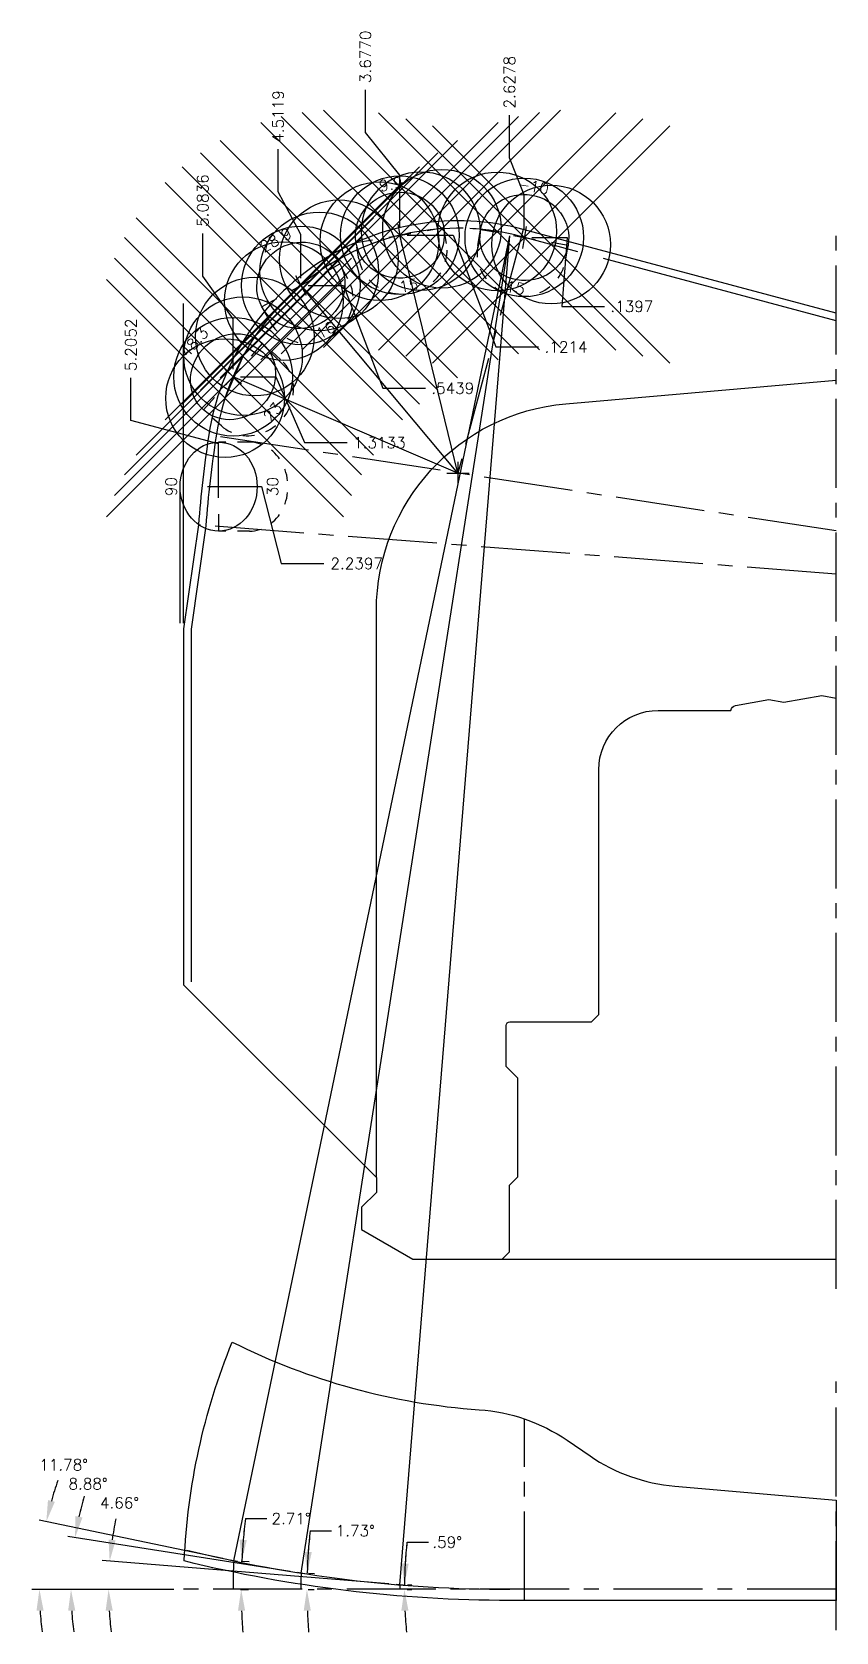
# Model space of a CAD drawing. Extents: x 0 to 80.8, y 22 to 44.
# Drawn here: x 60.46 to 67.24, y 29.25 to 42.73 of the extents above; entities that cross this region are included whole.
import ezdxf
from ezdxf.enums import TextEntityAlignment as Align

# ---------------------------------------------------------------- set-up
doc = ezdxf.new("R2010")
doc.units = 0
doc.header["$MEASUREMENT"] = 0
doc.header["$PDMODE"] = 35
doc.linetypes.add('CENTER2', pattern=[1.125, 0.75, -0.125, 0.125, -0.125])
doc.linetypes.add('HIDDEN2', pattern=[0.1875, 0.125, -0.0625])
doc.layers.get('0').update_dxf_attribs({"linetype": 'CONTINUOUS'})
for name, color, linetype in [('Blade3', 210, 'CONTINUOUS'), ('CDG-38049R1', 7, 'CONTINUOUS'), ('CLine', 5, 'CENTER2')]:
    doc.layers.add(name, color=color, linetype=linetype)
doc.styles.add('RomanS', font='romans')
doc.dimstyles.new('Copy of Standard', dxfattribs={"dimtxt": 0.094, "dimasz": 0.18, "dimexe": 0.0625, "dimexo": 0.0625, "dimgap": 0.045, "dimtad": 0, "dimtih": 1, "dimtoh": 1, "dimdec": 4, "dimzin": 4, "dimdsep": 46, "dimtxsty": 'RomanS', "dimcen": 0.09, "dimazin": 1, "dimtfac": 1, "dimtdec": 4, "dimtofl": 0, "dimtmove": 0, "dimatfit": 1, "dimfxl": 1, "dimtolj": 1, "dimtzin": 0, "dimarcsym": 0})

# ---------------------------------------------------------------- blocks, each defined once
blk = doc.blocks.new('CMark')
at = {"layer": 'CLine'}
for p, q in [((-0.094, 0), (0.094, 0)), ((0, 0.094), (0, -0.094))]:
    blk.add_line(p, q, dxfattribs=at)
blk = doc.blocks.new('1913@15')
for p, q in [((-0.233, 0), (-0.375, 0)), ((0.233, 0), (0.375, 0))]:
    blk.add_line(p, q)
at = {"color": 8, "linetype": 'HIDDEN2', "ltscale": 0.5}
for p, q in [((-0.375, -0.135), (-0.375, 0)), ((0.375, -0.135), (0.375, 0))]:
    blk.add_line(p, q, dxfattribs=at)
blk.add_ellipse((0, 0), major_axis=(-0.375, 0), ratio=0.965926)
blk.add_ellipse((0, -0.135), major_axis=(-0.375, 0), ratio=0.965926, start_param=0, end_param=3.141593, dxfattribs=at)
blk.add_blockref('CMark', (0, 0))
at = {"style": 'RomanS'}
blk.add_text('15', height=0.094, dxfattribs=at).set_placement((0, -0.43), align=Align.MIDDLE_CENTER)
blk.add_attdef('ANG', text='', height=0.094, dxfattribs=at).set_placement((0, 0.362), align=Align.BOTTOM_CENTER)
blk = doc.blocks.new('1913@23')
for p, q in [((-0.233, 0), (-0.375, 0)), ((0.233, 0), (0.375, 0))]:
    blk.add_line(p, q)
at = {"color": 8, "linetype": 'HIDDEN2', "ltscale": 0.5}
for p, q in [((-0.375, -0.203), (-0.375, 0)), ((0.375, -0.203), (0.375, 0))]:
    blk.add_line(p, q, dxfattribs=at)
blk.add_ellipse((0, 0), major_axis=(-0.375, 0), ratio=0.920507)
blk.add_ellipse((0, -0.203), major_axis=(-0.375, 0), ratio=0.920507, start_param=0, end_param=3.141593, dxfattribs=at)
blk.add_blockref('CMark', (0, 0))
at = {"style": 'RomanS'}
blk.add_text('23', height=0.094, dxfattribs=at).set_placement((0, -0.447), align=Align.MIDDLE_CENTER)
blk.add_attdef('ANG', text='', height=0.094, dxfattribs=at).set_placement((0, 0.362), align=Align.BOTTOM_CENTER)
blk = doc.blocks.new('*D225')
at = {"color": 0, "lineweight": -2, "transparency": 16777216}
for p, q in [((63.472, 29.656), (61.056, 29.853)), ((61.659, 29.61), (61.046, 29.61))]:
    blk.add_line(p, q, dxfattribs=at)
for start, end in [(168.2717, 171.8056), (183.5339, 187.0678)]:
    blk.add_arc((64.028, 29.61), 2.919, start, end, dxfattribs=at)
at = {"color": 0, "transparency": 16777216}
for points in [[(61.168, 30.023), (61.109, 30.03), (61.118, 29.847)], [(61.084, 29.429), (61.144, 29.431), (61.109, 29.61)]]:
    blk.add_solid(points, dxfattribs=at)
at = {"color": 0, "transparency": 16777216, "insert": (61.201, 30.338), "char_height": 0.094, "attachment_point": 5, "style": 'RomanS'}
blk.add_mtext('\\A1;4.66°', dxfattribs=at)
blk = doc.blocks.new('*D226')
at = {"color": 0, "lineweight": -2, "transparency": 16777216}
for p, q in [((62.639, 29.761), (60.764, 30.054)), ((61.659, 29.61), (60.729, 29.61))]:
    blk.add_line(p, q, dxfattribs=at)
for start, end in [(163.7955, 167.4601), (183.6647, 187.3293)]:
    blk.add_arc((63.607, 29.61), 2.815, start, end, dxfattribs=at)
at = {"color": 0, "transparency": 16777216}
for points in [[(60.889, 30.216), (60.83, 30.227), (60.826, 30.045)], [(60.768, 29.429), (60.828, 29.431), (60.792, 29.61)]]:
    blk.add_solid(points, dxfattribs=at)
at = {"color": 0, "transparency": 16777216, "insert": (60.936, 30.499), "char_height": 0.094, "attachment_point": 5, "style": 'RomanS'}
blk.add_mtext('\\A1;8.88°', dxfattribs=at)
blk = doc.blocks.new('*D227')
at = {"color": 0, "lineweight": -2, "transparency": 16777216}
for p, q in [((62.072, 29.869), (60.523, 30.192)), ((61.659, 29.61), (60.463, 29.61))]:
    blk.add_line(p, q, dxfattribs=at)
for start, end in [(160.8291, 164.5265), (183.6973, 187.3947)]:
    blk.add_arc((63.316, 29.61), 2.79, start, end, dxfattribs=at)
at = {"color": 0, "transparency": 16777216}
for points in [[(60.656, 30.348), (60.598, 30.362), (60.584, 30.18)], [(60.501, 29.429), (60.561, 29.431), (60.526, 29.61)]]:
    blk.add_solid(points, dxfattribs=at)
at = {"color": 0, "transparency": 16777216, "insert": (60.73, 30.659), "char_height": 0.094, "attachment_point": 5, "style": 'RomanS'}
blk.add_mtext('\\A1;11.78°', dxfattribs=at)
blk = doc.blocks.new('*D228')
at = {"color": 0, "lineweight": -2, "transparency": 16777216}
for p, q in [((63.625, 30.007), (63.805, 30.007)), ((63.627, 29.61), (63.665, 29.61)), ((63.628, 29.647), (63.666, 29.647))]:
    blk.add_line(p, q, dxfattribs=at)
for start, end in [(173.7416, 179.4123), (173.7433, 176.5778), (182.8345, 185.669)]:
    blk.add_arc((67.242, 29.61), 3.639, start, end, dxfattribs=at)
at = {"color": 0, "transparency": 16777216}
for points in [[(63.639, 29.826), (63.579, 29.829), (63.603, 29.648)], [(63.577, 29.43), (63.637, 29.431), (63.603, 29.61)]]:
    blk.add_solid(points, dxfattribs=at)
at = {"color": 0, "transparency": 16777216, "insert": (63.964, 30.007), "char_height": 0.094, "attachment_point": 5, "style": 'RomanS'}
blk.add_mtext('\\A1;.59°', dxfattribs=at)
blk = doc.blocks.new('*D229')
at = {"color": 0, "lineweight": -2, "transparency": 16777216}
for p, q in [((62.808, 30.104), (62.988, 30.104)), ((62.795, 29.745), (62.845, 29.743)), ((62.792, 29.61), (62.843, 29.61))]:
    blk.add_line(p, q, dxfattribs=at)
for start, end in [(173.6405, 178.2654), (173.6414, 175.9534), (182.312, 184.624)]:
    blk.add_arc((67.242, 29.61), 4.461, start, end, dxfattribs=at)
at = {"color": 0, "transparency": 16777216}
for points in [[(62.822, 29.924), (62.762, 29.927), (62.783, 29.745)], [(62.754, 29.43), (62.814, 29.431), (62.781, 29.61)]]:
    blk.add_solid(points, dxfattribs=at)
at = {"color": 0, "transparency": 16777216, "insert": (63.188, 30.104), "char_height": 0.094, "attachment_point": 5, "style": 'RomanS'}
blk.add_mtext('\\A1;1.73°', dxfattribs=at)
blk = doc.blocks.new('*D230')
at = {"color": 0, "lineweight": -2, "transparency": 16777216}
for p, q in [((62.262, 30.206), (62.442, 30.206)), ((62.226, 29.847), (62.295, 29.844)), ((62.221, 29.61), (62.289, 29.61))]:
    blk.add_line(p, q, dxfattribs=at)
for start, end in [(173.1794, 177.2932), (173.1801, 175.2366), (182.0565, 184.1131)]:
    blk.add_arc((67.242, 29.61), 5.015, start, end, dxfattribs=at)
at = {"color": 0, "transparency": 16777216}
for points in [[(62.274, 30.025), (62.214, 30.029), (62.232, 29.847)], [(62.2, 29.43), (62.26, 29.431), (62.227, 29.61)]]:
    blk.add_solid(points, dxfattribs=at)
at = {"color": 0, "transparency": 16777216, "insert": (62.648, 30.206), "char_height": 0.094, "attachment_point": 5, "style": 'RomanS'}
blk.add_mtext('\\A1;2.71°', dxfattribs=at)
blk = doc.blocks.new('*D231')
at = {"color": 0, "lineweight": -2, "transparency": 16777216}
for p, q in [((64.489, 41.672), (64.489, 42.032)), ((64.614, 41.362), (64.489, 41.672)), ((64.614, 41.065), (64.614, 41.362))]:
    blk.add_line(p, q, dxfattribs=at)
at = {"color": 0, "transparency": 16777216, "insert": (64.489, 42.31), "char_height": 0.094, "attachment_point": 5, "rotation": 90, "style": 'RomanS'}
blk.add_mtext('\\A1;2.6278', dxfattribs=at)
blk = doc.blocks.new('*D232')
at = {"color": 0, "lineweight": -2, "transparency": 16777216}
for p, q in [((63.274, 41.886), (63.274, 42.246)), ((63.565, 41.526), (63.274, 41.886)), ((63.565, 41.083), (63.565, 41.526))]:
    blk.add_line(p, q, dxfattribs=at)
at = {"color": 0, "transparency": 16777216, "insert": (63.274, 42.524), "char_height": 0.094, "attachment_point": 5, "rotation": 90, "style": 'RomanS'}
blk.add_mtext('\\A1;3.6770', dxfattribs=at)
blk = doc.blocks.new('*D233')
at = {"color": 0, "lineweight": -2, "transparency": 16777216}
for p, q in [((62.538, 41.386), (62.538, 41.746)), ((62.73, 41.026), (62.538, 41.386)), ((62.73, 40.66), (62.73, 41.026))]:
    blk.add_line(p, q, dxfattribs=at)
at = {"color": 0, "transparency": 16777216, "insert": (62.538, 42.021), "char_height": 0.094, "attachment_point": 5, "rotation": 90, "style": 'RomanS'}
blk.add_mtext('\\A1;4.5119', dxfattribs=at)
blk = doc.blocks.new('*D234')
at = {"color": 0, "lineweight": -2, "transparency": 16777216}
for p, q in [((61.903, 40.675), (61.903, 41.035)), ((62.158, 40.315), (61.903, 40.675)), ((62.158, 39.891), (62.158, 40.315))]:
    blk.add_line(p, q, dxfattribs=at)
at = {"color": 0, "transparency": 16777216, "insert": (61.903, 41.313), "char_height": 0.094, "attachment_point": 5, "rotation": 90, "style": 'RomanS'}
blk.add_mtext('\\A1;5.0836', dxfattribs=at)
blk = doc.blocks.new('*D235')
at = {"color": 0, "lineweight": -2, "transparency": 16777216}
for p, q in [((64.677, 41.002), (64.974, 41.002)), ((64.974, 41.002), (64.93, 40.421)), ((64.93, 40.421), (65.29, 40.421))]:
    blk.add_line(p, q, dxfattribs=at)
at = {"color": 0, "transparency": 16777216, "insert": (65.521, 40.421), "char_height": 0.094, "attachment_point": 5, "style": 'RomanS'}
blk.add_mtext('\\A1;.1397', dxfattribs=at)
blk = doc.blocks.new('*D236')
at = {"color": 0, "lineweight": -2, "transparency": 16777216}
for p, q in [((63.627, 41.02), (64.013, 41.02)), ((64.013, 41.02), (64.373, 40.079)), ((64.373, 40.079), (64.733, 40.079))]:
    blk.add_line(p, q, dxfattribs=at)
at = {"color": 0, "transparency": 16777216, "insert": (64.966, 40.079), "char_height": 0.094, "attachment_point": 5, "style": 'RomanS'}
blk.add_mtext('\\A1;.1214', dxfattribs=at)
blk = doc.blocks.new('*D237')
at = {"color": 0, "lineweight": -2, "transparency": 16777216}
for p, q in [((62.792, 40.598), (63.09, 40.598)), ((63.09, 40.598), (63.422, 39.731)), ((63.422, 39.731), (63.782, 39.731))]:
    blk.add_line(p, q, dxfattribs=at)
at = {"color": 0, "transparency": 16777216, "insert": (64.011, 39.731), "char_height": 0.094, "attachment_point": 5, "style": 'RomanS'}
blk.add_mtext('\\A1;.5439', dxfattribs=at)
blk = doc.blocks.new('*D238')
at = {"color": 0, "lineweight": -2, "transparency": 16777216}
for p, q in [((62.221, 39.828), (62.518, 39.828)), ((62.518, 39.828), (62.761, 39.273)), ((62.761, 39.273), (63.121, 39.273))]:
    blk.add_line(p, q, dxfattribs=at)
at = {"color": 0, "transparency": 16777216, "insert": (63.392, 39.273), "char_height": 0.094, "attachment_point": 5, "style": 'RomanS'}
blk.add_mtext('\\A1;1.3133', dxfattribs=at)
blk = doc.blocks.new('1913@30')
at = {"color": 8, "linetype": 'HIDDEN2', "ltscale": 0.5}
for p, q in [((-0.375, -0.26), (-0.375, 0)), ((0.375, -0.26), (0.375, 0))]:
    blk.add_line(p, q, dxfattribs=at)
for p, q in [((-0.233, 0), (-0.375, 0)), ((0.233, 0), (0.375, 0))]:
    blk.add_line(p, q)
blk.add_ellipse((0, 0), major_axis=(-0.375, 0), ratio=0.866025)
blk.add_ellipse((0, -0.26), major_axis=(-0.375, 0), ratio=0.866025, start_param=0, end_param=3.141593, dxfattribs=at)
blk.add_blockref('CMark', (0, 0))
at = {"style": 'RomanS'}
blk.add_text('30', height=0.094, dxfattribs=at).set_placement((0, -0.455), align=Align.MIDDLE_CENTER)
blk.add_attdef('ANG', text='', height=0.094, dxfattribs=at).set_placement((0, 0.325), align=Align.BOTTOM_CENTER)
blk = doc.blocks.new('*D311')
at = {"color": 0, "lineweight": -2, "transparency": 16777216}
for p, q in [((61.297, 39.459), (61.297, 39.819)), ((62.037, 39.262), (61.297, 39.459)), ((62.037, 38.965), (62.037, 39.262))]:
    blk.add_line(p, q, dxfattribs=at)
at = {"color": 0, "transparency": 16777216, "insert": (61.297, 40.097), "char_height": 0.094, "attachment_point": 5, "rotation": 90, "style": 'RomanS'}
blk.add_mtext('\\A1;5.2052', dxfattribs=at)
blk = doc.blocks.new('*D312')
at = {"color": 0, "lineweight": -2, "transparency": 16777216}
for p, q in [((62.099, 38.902), (62.397, 38.902)), ((62.397, 38.902), (62.564, 38.254)), ((62.564, 38.254), (62.924, 38.254))]:
    blk.add_line(p, q, dxfattribs=at)
at = {"color": 0, "transparency": 16777216, "insert": (63.201, 38.254), "char_height": 0.094, "attachment_point": 5, "style": 'RomanS'}
blk.add_mtext('\\A1;2.2397', dxfattribs=at)
blk = doc.blocks.new('1913@16')
for p, q in [((-0.233, 0), (-0.375, 0)), ((0.233, 0), (0.375, 0))]:
    blk.add_line(p, q)
at = {"color": 8, "linetype": 'HIDDEN2', "ltscale": 0.5}
for p, q in [((-0.375, -0.143), (-0.375, 0)), ((0.375, -0.143), (0.375, 0))]:
    blk.add_line(p, q, dxfattribs=at)
blk.add_ellipse((0, 0), major_axis=(-0.375, 0), ratio=0.961253)
blk.add_ellipse((0, -0.143), major_axis=(-0.375, 0), ratio=0.961253, start_param=0, end_param=3.141593, dxfattribs=at)
blk.add_blockref('CMark', (0, 0))
at = {"style": 'RomanS'}
blk.add_text('16', height=0.094, dxfattribs=at).set_placement((0, -0.432), align=Align.MIDDLE_CENTER)
blk.add_attdef('ANG', text='', height=0.094, dxfattribs=at).set_placement((0, 0.362), align=Align.BOTTOM_CENTER)

msp = doc.modelspace()

# ---------------------------------------------------------------- linework, layer by layer
for p, q in [((62.16395, 29.85035), (64.49184, 41.01652)), ((62.73206, 29.74684), (64.49184, 41.01652)), ((63.56506, 29.64798), (64.49184, 41.01652)), ((62.09084, 39.64809), (62.24223, 40.00173)), ((62.19454, 29.84397), (62.13336, 29.85672)), ((62.76293, 29.74202), (62.70118, 29.75166)), ((63.5962, 29.64545), (63.53391, 29.65052))]:
    msp.add_line(p, q)
at = {"color": 1}
for p, q in [((61.74184, 37.75226), (61.74184, 40.44428)), ((61.71184, 37.75226), (61.71184, 38.91381))]:
    msp.add_line(p, q, dxfattribs=at)
at = {"flags": 128}
msp.add_lwpolyline([(63.36684, 33.07927), (63.36684, 37.85754, -0.38887873), (64.96432, 39.60088), (67.24184, 39.80014)], format="xyb", dxfattribs=at)
msp.add_lwpolyline([(61.74702, 29.84889, -0.08648905), (62.15171, 31.69366, 0.0990745), (64.23353, 31.12364, -0.13300265), (64.97429, 30.86643), (65.16791, 30.73435, 0.12854852), (65.88248, 30.4792), (67.24184, 30.36027), (67.24184, 29.51652), (64.49184, 29.51652, -0.06032463)], format="xyb", close=True, dxfattribs=at)
at = {"color": 1}
msp.add_arc((64.49184, 41.01652), 11.40625, 256.191348, 270, dxfattribs=at)
for radius, start in [(5.08357, 177.29315), (4.51185, 178.265441), (3.67698, 179.412317)]:
    msp.add_arc((67.24184, 29.61027), radius, start, 180)
for p in [(63.56486, 41.02034), (63.74113, 41.05534), (63.91977, 41.07487), (64.38572, 41.05247), (64.61401, 41.00206), (63.39232, 40.97013), (64.83995, 40.94152), (63.05042, 40.81844), (62.72999, 40.5979), (62.88499, 40.71574), (62.58679, 40.46596), (62.34199, 40.16643), (62.24223, 40.00173), (62.15828, 39.82845), (62.09084, 39.64809)]:
    msp.add_point(p)
at = {"layer": 'Blade3'}
for q in [(63.56486, 41.02034), (62.72999, 40.5979), (62.15828, 39.82845)]:
    msp.add_line((64.05434, 39.01677), q, dxfattribs=at)
at = {"layer": 'CDG-38049R1', "flags": 128}
for points in [[(67.24184, 40.36264), (64.60434, 41.06936, 0.44681184), (61.95378, 39.3381, 0.01886589), (61.86684, 38.57927), (61.74184, 37.70427), (61.74184, 34.70427), (63.36684, 33.07927), (63.36684, 32.95427), (63.24184, 32.82927), (63.24184, 32.64177), (63.67486, 32.39177), (67.24184, 32.39177)], [(64.42684, 32.39177), (64.48934, 32.45427), (64.48934, 33.01677), (64.55949, 33.08692), (64.55949, 33.91787), (64.46059, 34.01677), (64.46059, 34.36052, -0.41421356), (64.49184, 34.39177), (65.17934, 34.39177), (65.24184, 34.45427), (65.24184, 36.51677, -0.41421356), (65.74184, 37.01677), (66.35633, 37.01677, -0.33147455), (66.39476, 37.05752), (66.67656, 37.10721), (66.80156, 37.08517), (67.12256, 37.14177), (67.24184, 37.12073)]]:
    msp.add_lwpolyline(points, format="xyb", dxfattribs=at)
at = {"layer": 'CLine'}
for p, q in [((67.24184, 32.14177), (67.24184, 41.14177)), ((67.24184, 29.26652), (67.24184, 31.36176)), ((64.61684, 29.51652), (64.61684, 31.04574))]:
    msp.add_line(p, q, dxfattribs=at)
at = {"layer": 'CLine', "color": 1}
for p, q in [((64.60434, 41.06936), (64.05434, 39.01677)), ((67.24184, 38.52916), (61.95378, 39.3381)), ((67.24184, 38.16515), (61.86684, 38.57927)), ((67.24184, 29.61027), (61.72184, 29.61027))]:
    msp.add_line(p, q, dxfattribs=at)
at = {"layer": 'CLine', "color": 1, "linetype": 'Continuous', "flags": 128}
for points in [[(64.09943, 41.07877, 0.10937876), (63.2248, 40.90509, 0.10937876)], [(65.06589, 40.88098), (64.58816, 41.00899, 0.05351238), (64.15321, 41.0769)], [(63.2248, 40.90509, 0.11860443), (62.45666, 40.32111, 0.11860443)], [(62.45666, 40.32111, 0.13400954), (62.01556, 39.32865, 0.11727433)], [(62.01556, 39.32865, 0.01891674), (61.929, 38.57246), (61.80434, 37.69982), (61.80434, 34.73015)]]:
    msp.add_lwpolyline(points, format="xyb", dxfattribs=at)
msp.add_lwpolyline([(67.24184, 40.29794), (65.28017, 40.82356)], dxfattribs=at)

# ---------------------------------------------------------------- block references
at = {"linetype": 'Continuous'}
msp.add_blockref('CMark', (64.05434, 39.01677), dxfattribs=at)
at = {"layer": 'Blade3'}
for name, p, rotation, values in [('1913@15', (63.56486, 41.02034), 9.900000000000002, {'ANG': '9.9'}), ('1913@15', (64.61401, 41.00206), 350.0000000000001, {'ANG': '-10'}), ('1913@16', (62.72999, 40.5979), 28.9, {'ANG': '28.9'}), ('1913@23', (62.15828, 39.82845), 48.3, {'ANG': '48.3'}), ('1913@30', (62.0366, 38.90208), 90, {'ANG': '90'})]:
    msp.add_blockref(name, p, dxfattribs=dict(at, rotation=rotation)).add_auto_attribs(values)

# ---------------------------------------------------------------- dimensions: what is measured, and where the dimension line sits
for feature_location, offset, dtype, origin, picture, middle in [((63.56486, 41.02034), (-0.29065, 1.22555), 1, (67.24184, 41.14177), '*D232', (63.27421, 42.52365)), ((64.61401, 41.00206), (-0.12495, 1.03), 1, (67.24184, 41.14177), '*D231', (64.48906, 42.30983)), ((62.729988, 40.5979), (-0.191936, 1.147851), 1, (67.241843, 41.141766), '*D233', (62.538052, 42.021275)), ((62.15828, 39.82845), (-0.25485, 1.20696), 1, (67.24184, 41.14177), '*D234', (61.90343, 41.31317)), ((62.0366, 38.90208), (-0.73945, 0.91736), 1, (67.24184, 41.14177), '*D311', (61.29716, 40.09721)), ((62.0366, 38.90208), (0.88702, -0.64847), 0, (67.24184, 41.14177), '*D312', (63.20138, 38.25361)), ((62.15828, 39.82845), (0.96285, -0.55536), 0, (67.24184, 41.14177), '*D238', (63.39217, 39.27309)), ((62.72999, 40.5979), (1.05228, -0.86692), 0, (67.24184, 41.14177), '*D237', (64.01079, 39.73098)), ((63.56486, 41.02034), (1.16853, -0.9416), 0, (67.24184, 41.14177), '*D236', (64.9664, 40.07874)), ((64.61401, 41.00206), (0.67614, -0.58136), 0, (67.24184, 41.14177), '*D235', (65.52092, 40.4207))]:
    dim = msp.add_ordinate_dim(feature_location=feature_location, offset=offset, dtype=dtype, origin=origin, dimstyle='Copy of Standard')
    dim.commit()
    dim.dimension.update_dxf_attribs({"geometry": picture, "text_midpoint": middle})
for base, line2, picture, middle in [((60.532202, 29.801258), ((62.19454, 29.843969), (62.133356, 29.856724)), '*D227', (60.730379, 30.65926)), ((60.79569, 29.75554), ((62.762932, 29.742019), (62.70118, 29.751662)), '*D226', (60.935836, 30.498727)), ((61.109911, 29.689403), ((63.596204, 29.645446), (63.533911, 29.650524)), '*D225', (61.201063, 30.338194))]:
    dim = msp.add_angular_dim_2l(base=base, line1=((67.241843, 29.610271), (61.721843, 29.610271)), line2=line2, dimstyle='Copy of Standard')
    dim.commit()
    dim.dimension.update_dxf_attribs({"geometry": picture, "text_midpoint": middle, "dimtype": 162})
for base, p1, p2, picture, middle in [((62.22735, 29.68924), (62.16395, 29.85035), (62.15828, 29.61027), '*D230', (62.64836, 30.20587)), ((62.78104, 29.65529), (62.73206, 29.74684), (62.72999, 29.61027), '*D229', (63.1877, 30.1044)), ((63.603, 29.62271), (63.56506, 29.64798), (63.56486, 29.61027), '*D228', (63.96381, 30.00695))]:
    dim = msp.add_angular_dim_3p(base=base, center=(67.24184, 29.61027), p1=p1, p2=p2, dimstyle='Copy of Standard')
    dim.commit()
    dim.dimension.update_dxf_attribs({"geometry": picture, "text_midpoint": middle})

doc.saveas('drawing.dxf')
